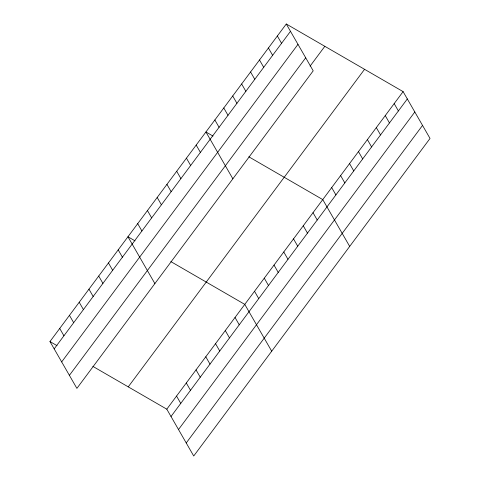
<?xml version="1.0" encoding="UTF-8"?>
<svg xmlns="http://www.w3.org/2000/svg" width="480" height="480" viewBox="0 0 480 480"><rect width="100%" height="100%" fill="white"/><g stroke="black" fill="none" stroke-linecap="round" stroke-linejoin="round"><path stroke-width="0.72" d="M286.278 24L313.206 70.824L76.896 388.38L49.968 341.556L286.278 24L403.104 91.62L430.032 138.444L193.722 456L166.794 409.176L92.868 366.384M54.18 348.882L290.49 31.326M61.674 361.914L297.984 44.358M69.396 375.348L305.712 57.792M310.104 66.108L324.834 46.314M128.244 386.862L364.554 69.306M166.794 409.176L403.104 91.62M171.006 416.502L407.316 98.946M178.506 429.534L414.816 111.978M186.228 442.968L422.538 125.406M213 136.062L205.932 131.97L232.86 178.794M248.832 156.798L322.758 199.59L349.686 246.414M135.018 240.852L127.95 236.76L154.878 283.584M170.85 261.594L244.776 304.38L271.704 351.204M49.968 341.556L57.036 345.648M394.182 103.614L398.394 110.94M385.254 115.614L389.466 122.94M376.326 127.608L380.538 134.934M367.398 139.608L371.61 146.928M358.47 151.602L362.682 158.928M277.35 35.994L281.562 43.32M349.542 163.596L353.754 170.922M268.422 47.994L272.634 55.32M340.614 175.596L344.826 182.922M259.5 59.988L263.712 67.314M331.686 187.59L335.898 194.916M250.572 71.988L254.784 79.314M241.644 83.982L245.856 91.308M313.014 212.688L317.226 220.014M232.716 95.982L236.928 103.302M303.264 225.786L307.476 233.112M223.788 107.976L228 115.302M293.52 238.884L297.732 246.21M214.86 119.97L219.072 127.296M283.77 251.988L287.982 259.308M274.02 265.086L278.232 272.412M196.188 145.068L200.4 152.394M264.276 278.184L268.488 285.51M186.438 158.166L190.65 165.492M254.526 291.282L258.738 298.608M176.688 171.264L180.9 178.59M166.944 184.368L171.156 191.694M235.032 317.484L239.244 324.804M157.194 197.466L161.406 204.792M225.282 330.582L229.494 337.908M147.444 210.564L151.656 217.89M215.532 343.68L219.744 351.006M137.7 223.662L141.912 230.988M205.788 356.778L210 364.104M196.038 369.876L200.25 377.202M118.206 249.864L122.418 257.19M186.294 382.98L190.506 390.3M108.456 262.962L112.668 270.288M176.544 396.078L180.756 403.404M98.706 276.06L102.918 283.386M88.962 289.158L93.174 296.484M79.212 302.262L83.424 309.582M69.462 315.36L73.674 322.686M59.718 328.458L63.93 335.784"/></g></svg>
